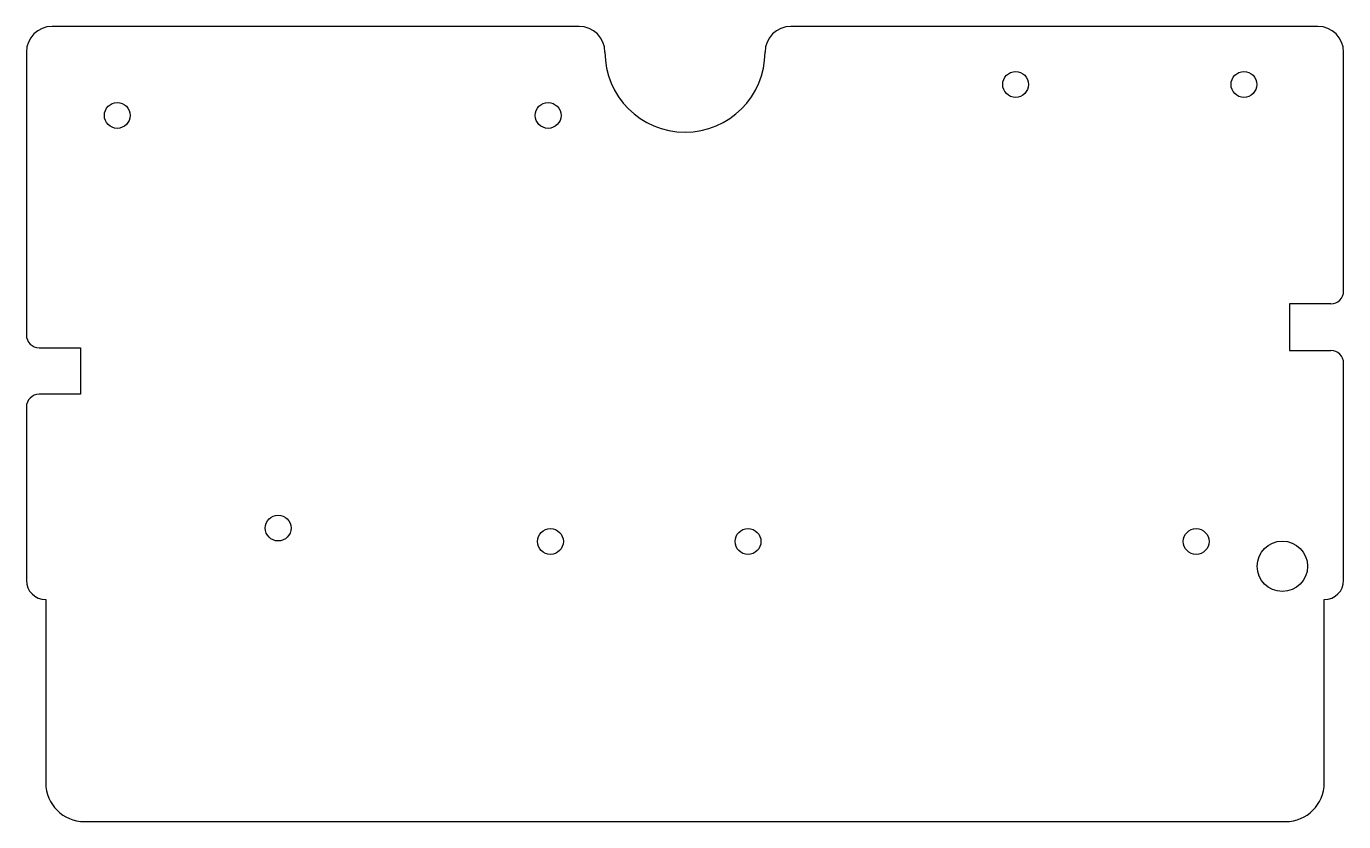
# Model space of a CAD drawing. Header units: millimetres. Extents: x 0 to 51, y -30.8 to 0.
import ezdxf

# ---------------------------------------------------------------- set-up
doc = ezdxf.new("R2010")
doc.units = ezdxf.units.MM

msp = doc.modelspace()

# ---------------------------------------------------------------- linework, layer by layer
at = {"color": 7, "linetype": 'Continuous', "lineweight": 25}
for p, q in [((21.4, 0), (1, 0)), ((50, 0), (29.6, 0)), ((0, -1), (0, -11.95)), ((51, -10.25), (51, -1)), ((48.9, -10.75), (48.9, -12.55)), ((50.5, -10.75), (48.9, -10.75)), ((0.5, -12.45), (2.1, -12.45)), ((2.1, -12.45), (2.1, -14.25)), ((48.9, -12.55), (50.5, -12.55)), ((51, -21.45), (51, -13.05)), ((2.1, -14.25), (0.5, -14.25)), ((0, -14.75), (0, -21.45)), ((0.75, -22.2), (0.75, -29.3)), ((50.25, -29.3), (50.25, -22.2)), ((2.25, -30.8), (48.75, -30.8))]:
    msp.add_line(p, q, dxfattribs=at)
for centre, radius in [((38.3, -2.25), 0.5), ((47.14, -2.25), 0.5), ((3.52, -3.45), 0.5), ((20.2, -3.45), 0.5), ((9.75, -19.43), 0.5), ((20.29, -19.95), 0.5), ((27.94, -19.95), 0.5), ((45.29, -19.95), 0.5), ((48.627, -20.91), 0.975)]:
    msp.add_circle(centre, radius, dxfattribs=at)
for centre, radius, start, end in [((1, -1), 1, 90, 180), ((21.4, -1), 1, 0, 90), ((29.6, -1), 1, 90, 180), ((50, -1), 1, 0, 90), ((25.5, -1), 3.1, 180, 0), ((50.5, -10.25), 0.5, 270, 0), ((0.5, -11.95), 0.5, 180, 270), ((50.5, -13.05), 0.5, 0, 90), ((0.5, -14.75), 0.5, 90, 180), ((0.75, -21.45), 0.75, 180, 270), ((50.25, -21.45), 0.75, 270, 0), ((2.25, -29.3), 1.5, 180, 270), ((48.75, -29.3), 1.5, 270, 0)]:
    msp.add_arc(centre, radius, start, end, dxfattribs=at)

doc.saveas('drawing.dxf')
